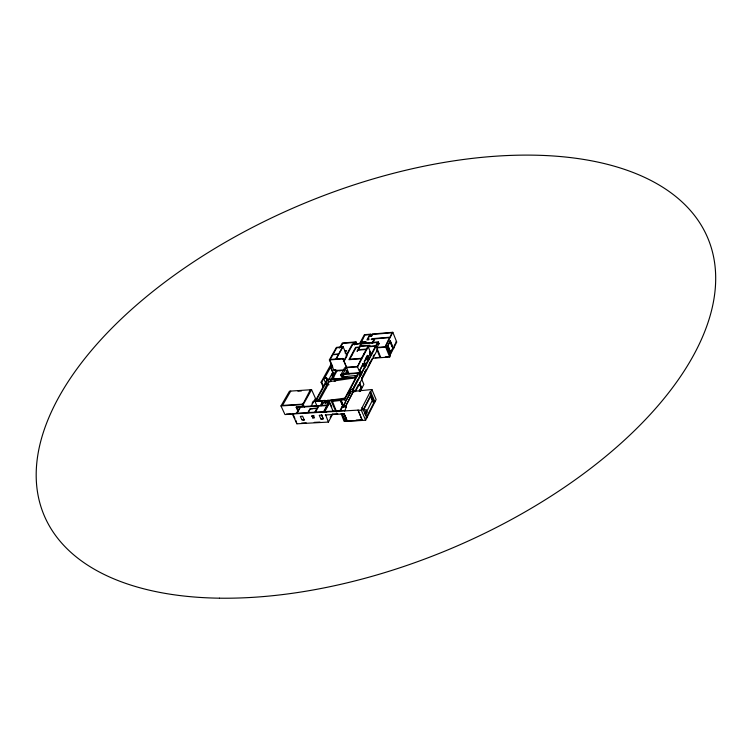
<?xml version="1.0" encoding="UTF-8"?>
<svg xmlns="http://www.w3.org/2000/svg" width="753" height="753" viewBox="0 0 753 753"><rect width="100%" height="100%" fill="white"/><g stroke="black" fill="none" stroke-linecap="round" stroke-linejoin="round"><path stroke-width="1.13" d="M366.41 417.407L374.015 402.403L373.027 402.46L373.865 400.831L372.236 400.925M344.065 418.019L345.232 420.682L344.535 421.416L365.619 420.259L376.114 399.551L371.897 389.517L353.232 391.409L345.523 406.545L353.355 391.692L350.757 391.861L342.907 406.705L346.182 406.507M365.177 414.536L372.81 399.542L371.822 399.608L372.66 397.97L371.031 398.073M358.089 410.121L362.306 420.438L358.089 410.121L292.38 413.962L296.908 423.798L328.402 422.075L332.581 414.244M365.534 415.571L367.389 411.91M364.612 413.416L366.476 409.764L363.078 409.961M394.064 346.126L395.447 343.443M365.619 420.259L361.289 410.159L362.522 407.768L362.024 407.797L362.842 409.726M370.702 391.842L370.203 391.88L371.417 394.751L370.928 394.788L373.94 401.942L374.928 401.886L370.702 391.842L371.897 389.517M389.734 354.748L393.245 347.914L390.393 340.968L389.753 341.015L392.181 347.02M372.97 358.268L389.706 356.997L390.487 355.482L386.487 345.636L385.847 345.693L387.851 350.606M363.266 409.726L370.41 395.786M363.257 410.686L371.417 394.751M387.136 346.051L387.776 346.004L390.619 353.025L390.158 352.743M362.024 407.797L370.203 391.88M390.958 351.773L392.897 347.99L390.073 340.987L387.626 345.702L390.788 352.696L387.936 345.683L390.393 340.968M362.428 420.202L347.114 421.04L344.187 414.028L341.975 414.301L344.187 414.028M344.366 413.698L342.154 413.971L345.156 420.833L347.359 420.569M389.706 356.997L385.696 347.152L386.487 345.636M387.786 350.766L386.562 347.754L387.456 346.032L390.308 353.044M389.32 353.75L386.882 347.726L387.776 346.004M360.179 391.447L363.868 384.378L361.638 379.107M341.118 413.595L343.999 421.209L347.189 420.889M384.877 347.387L389.433 337.645L374.956 338.85L372.594 343.283M389.875 337.786L391.974 332.77L372.151 334.445L371.7 336.262M385.847 345.693L392.821 332.289L372.001 334.05L371.257 335.443L369.704 335.574L370.448 334.181L364.405 334.699L359.718 343.34M359.454 390.619L360.979 387.71L359.67 384.632M359.275 391.56L361.299 387.682L359.558 383.578M359.595 391.541L361.619 387.663L359.445 382.533M344.714 411.025L346.465 406.658M364.621 372.556L366.071 369.798M355.83 389.583L358.522 384.463M361.76 378.307L366.617 369.083M369.318 363.953L372.01 358.823M373.093 356.771L374.175 354.729M362.485 377.055L365.544 371.238M367.841 366.871L370.429 361.958M355.397 391.598L377.498 349.552L376.867 349.599L379.983 357.157M375.483 346.22L352.743 389.235L350.145 389.405L358.965 372.782L343.001 373.921L343.895 376.02M352.517 390.092L357.816 379.484M354.126 391.936L353.148 389.649L378.354 341.928L352.376 344.046L346.145 355.425L346.766 355.369L343.067 346.662L336.384 347.406L329.372 359.934L333.88 370.344L335.923 370.194M380.613 357.11L376.811 347.858L379.051 343.613L378.354 341.928M343.029 406.987L345.712 401.923L344.714 399.636L349.9 389.866L353.148 389.649M369.619 355.002L370.25 354.955L369.441 352.997L370.128 351.698L369.497 351.755L370.307 353.712L370.937 353.656L370.128 351.698M345.401 406.262L342.126 406.46L339.867 410.724L324.223 411.637L324.477 412.211L326.708 412.079M348.959 394.073L350.041 392.031M369.939 354.983L370.627 353.684L369.808 351.726M370.25 354.955L370.937 353.656M350.267 393.311L346.126 400.54M372.01 343.246L374.1 339.321L371.285 339.556L371.737 338.709L389.649 337.222M365.412 364.979L364.132 361.92L365.986 358.419M361.826 374.166L360.085 370.034L363.483 363.624L362.852 363.671M368.198 360.254L366.909 357.176L367.841 355.435L367.21 355.482L368.49 358.56M366.156 365.977L364.452 361.892L366.457 357.543L367.728 360.602M357.336 367.04L361.224 358.748L348.912 359.689L355.623 347.349L359.379 347.048L361.167 343.735L352.762 344.422L343.377 361.553M361.459 358.315L366.174 349.496L358.061 350.136L357.044 351.359L359.143 347.481L356.018 347.735L349.778 359.2L361.459 358.315L361.694 358.88M366.41 349.063L368.132 345.834L360.292 346.465L358.39 349.703L366.41 349.063L366.645 349.627M330.191 417.539L331.292 415.487M361.045 375.276L357.496 366.871L368.217 346.804L376.114 346.173M343.312 407.448L340.224 400.37L344.714 399.636M343.406 406.874L340.629 400.502L340.968 399.871L343.745 406.244M328.402 422.075L325.494 414.498M371.474 335.706L369.544 335.866L367.841 339.029L369.092 338.925L368.631 339.772L366.918 339.914L369.761 334.643L364.8 335.066L361.167 342.747M370.015 336.139L369.996 335.339M324.223 411.637L329.249 402.356L328.6 402.394M357.496 366.871L344.639 367.822L340.761 374.947L341.617 376.914L357.826 375.342M320.91 419.007L323.206 418.809L321.55 415.11L319.253 415.308L320.91 419.007L323.169 418.875L321.766 414.705M324.477 412.211L329.494 402.93M345.392 373.554L346.982 370.608L348.225 373.507M335.885 411.675L331.216 401.085L331.555 400.455M336.666 411.976L332.045 400.427L327.527 400.709L328.854 402.968L327.847 400.69M325.917 403.439L325.042 400.417L317.182 400.907L317.757 399.862L316.476 399.937L327.63 379.747L355.689 377.79L328.496 381.724L317.907 400.954M327.527 400.709L344.309 399.203L358.08 373.281L342.756 374.373L343.848 376.914L347.133 376.679M343.359 376.792L342.511 374.815L346.625 367.248L342.869 358.475L336.233 358.983L343.067 346.662M325.23 405.49L327.273 405.368L328.656 402.234L327.781 400.238M327.273 405.368L328.402 402.704M325.795 403.156L325.042 400.417M317.578 408.041L318.538 406.291M315.498 412.155L317.747 408.032L310.029 408.728L307.883 412.597M313.587 415.929L313.841 415.458M312.871 418L312.015 415.948L312.871 418L314.519 417.84L313.625 415.854L311.977 416.023M344.187 361.082L347.001 355.934M321.089 401.114L321.851 402.817L320.383 405.5L296.334 406.959L297.868 411.354M354.183 344.187L355.171 342.38L342.7 343.406L340.516 347.331M328.656 402.234L322.613 403.062L321.154 405.745L322.491 402.78L321.851 402.817M354.371 344.93L356.028 341.909L342.323 343.029L339.584 347.952M321.766 405.133L322.745 403.344L321.738 401.067M345.062 352.988L346.672 350.597L344.582 350.766M319.178 400.878L326.087 388.303M326.341 387.842L327.771 385.244M333.645 369.789L335.678 369.638L336.045 370.476L330.162 381.169L331.424 381.084M349.063 373.968L342.869 358.475M332.534 379.07L337.297 370.382L337.542 370.947M314.848 412.192L316.825 408.587L312.966 408.55M317.295 408.06L318.255 406.309M317.361 406.752L315.008 401.49L327 379.794L326.633 377.931L324.581 378.081L330.511 367.408L332.544 367.257L332.788 366.815L330.755 366.965L331.734 365.214M327 379.794L326.633 377.931M328.703 379.691L332.337 373.111L333.683 376.218M327.433 384.651L328.741 382.279L327.63 379.747M312.119 403.279L313.248 401.227M311.045 406.3L315.451 398.356L311.582 389.696L289.5 391.174L280.982 405.942L284.973 414.564L293.124 414.084M304.25 419.939L302.612 416.202L300.343 416.4L302.019 420.061L304.25 419.939L302.282 419.59M308.269 412.578L310.255 408.983L312.834 408.794M323.442 387.588L321.07 382.213L331.405 363.652M323.602 386.468L321.7 382.176L323.705 378.571L326.388 378.382M296.908 423.798L295.807 420.381M304.57 407.467L303.252 404.568L311.582 389.696M302.508 404.747L302.245 404.182L303.657 402.761L310.33 389.781L310.584 390.346M292.38 413.962L296.456 413.265L299.873 407.194L296.07 407.429M290.743 391.089L282.497 405.406L302.245 404.182M325.663 401.82L328.628 401.405M337.353 400.182L344.309 399.203L333.795 400.248M324.317 400.973L344.865 398.158M324.449 401.18L329.117 400.709M360.932 342.191C369.102 340.572 366.72 342.954 360.791 342.446L361.026 343.001M361.026 343.999L377.498 342.408L375.709 345.787L369.394 346.295L369.939 345.279L360.047 345.815M378.42 343.66L379.051 343.613M378.185 344.093L378.825 344.036M387.306 345.731L387.936 345.683M377.037 347.425L384.651 346.822M376.811 347.858L385.696 347.152M392.586 348.018L394.196 347.839M351.463 355.011L352.084 354.955M363.737 354.051L364.377 354.004M329.372 359.934L342.634 358.917M366.278 357.223L366.909 357.176M390.487 355.482L389.847 355.529L396.756 342.078L392.821 332.289M375.258 357.684L380.839 357.261M385.31 356.913L388.661 356.658M346.625 367.248L357.091 366.476M336.045 370.476L344.319 369.874M338.709 370.862L341.053 370.692M359.445 370.081L360.085 370.034M340.761 374.947L342.511 374.815M341.25 376.076L343.001 375.945M341.495 376.632L343.236 376.509M354.785 376.142L356.978 375.982M327.254 379.343L355.924 377.338M321.07 382.213L321.7 382.176M328.496 381.724L330.774 381.564M334.181 381.329L335.292 381.253M326.755 384.877L329.033 384.717M297.906 391.184L301.36 390.958M360.979 387.71L361.619 387.663M315.008 401.49L324.788 400.878M331.791 400.888L340.224 400.37M331.216 401.085L340.629 400.502M322.557 402.61L324.797 402.479M280.982 405.942L303.252 404.568M321.023 405.462L327.141 405.086M346.465 406.78L342.53 406.893L340.516 410.686L344.46 410.451M286.479 414.028L291.119 413.755M336.76 411.496L339.001 411.364M357.967 410.357L361.289 410.159M332.186 414.103L337.768 413.783M325.23 414.969L340.874 414.065M365.845 417.915L366.833 417.859L362.522 407.768M344.658 420.127L347.029 420.146L347.284 420.711M301.595 423.082L306.189 422.838M314.227 422.386L319.969 422.075M356.131 420.08L361.666 419.779M292.644 413.491L294.903 418.414M296.334 406.959L297.68 409.905M301.991 404.643L302.866 406.573M329.249 401.321L329.626 402.177M329.88 402.742L331.753 406.996M328.487 400.643L333.165 411.242M328.101 400.219L328.976 402.215M325.889 382.901L327 385.442M323.705 378.571L325.588 382.872M325.644 383.352L326.51 385.329M344.742 414.903L346.578 419.092M344.112 414.178L347.114 421.04M342.06 414.15L344.987 421.162M331.508 374.175L333.202 378.081M332.261 376.858L333.88 377.611M341.476 402.187L342.756 405.133M342.126 406.46L342.38 407.025M329.616 359.492L332.337 365.77M331.216 368.038L334.003 374.457M330.511 367.408L334.068 375.596M349.9 389.866L350.757 391.861M342.361 375.992L342.728 376.839M341.89 376.029L342.248 376.876M346.116 370.674L347.349 373.573M353.392 389.188L354.126 390.911M352.498 389.696L353.477 391.984M361.073 373.149L359.765 370.062L363.172 363.652L364.894 367.765M370.288 395.269L372.481 400.455M361.741 377.46L361.977 378.025M358.965 372.782L360.301 375.945M363.483 363.624L364.781 366.711M363.285 364.706L364.151 366.758M356.028 341.909L356.903 343.999M367.841 355.435L369.544 359.539M369.224 359.558L367.52 355.463L366.598 357.195L368.048 360.583M366.137 357.571L367.417 360.631M368.217 346.804L371.671 355.143M369.544 335.866L369.77 336.422M372.151 334.445L372.377 335M370.448 334.181L371.333 336.337M387.541 347.058L389.988 353.072M395.683 341.994L395.909 342.549M326.887 405.556L323.574 411.675L297.087 413.237L300.503 407.157L326.887 405.556M338.474 354.286L335.847 359.012L330.247 359.445L332.892 354.719L338.474 354.286M342.333 347.34L338.624 354.023L333.033 354.456L336.76 347.792L342.333 347.34M219.462 598.183A359.633 187.572 -22.6 0 0 715.35 269.527A359.633 187.572 -22.6 0 0 193.022 262.279A359.633 187.572 -22.6 0 0 219.462 598.183"/></g></svg>
